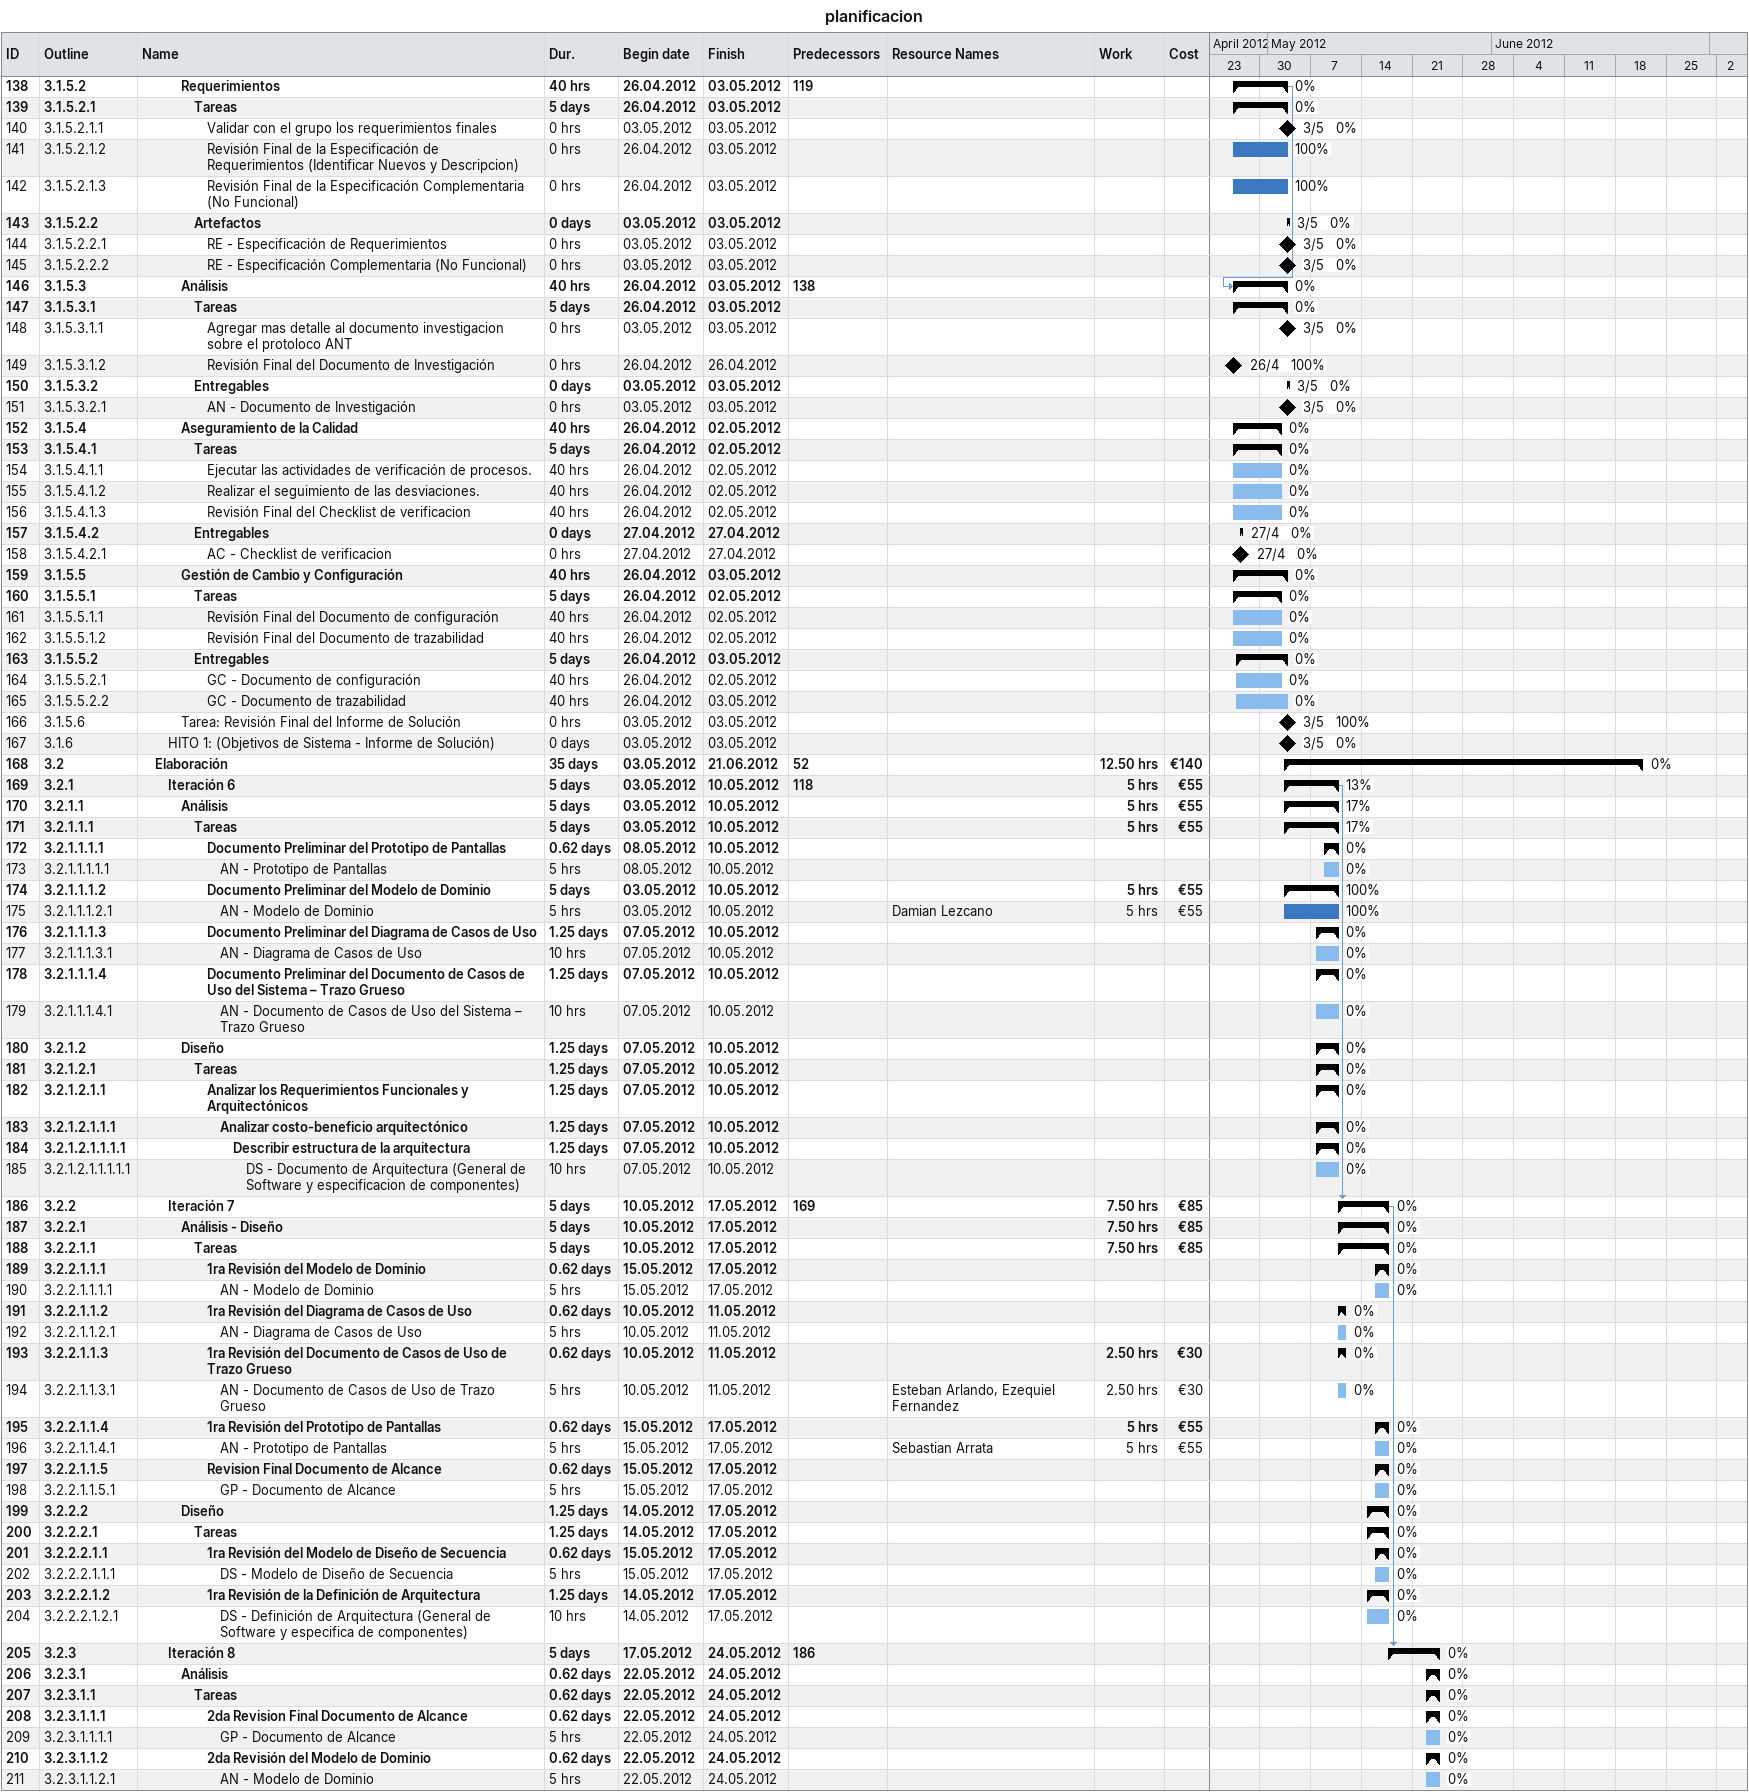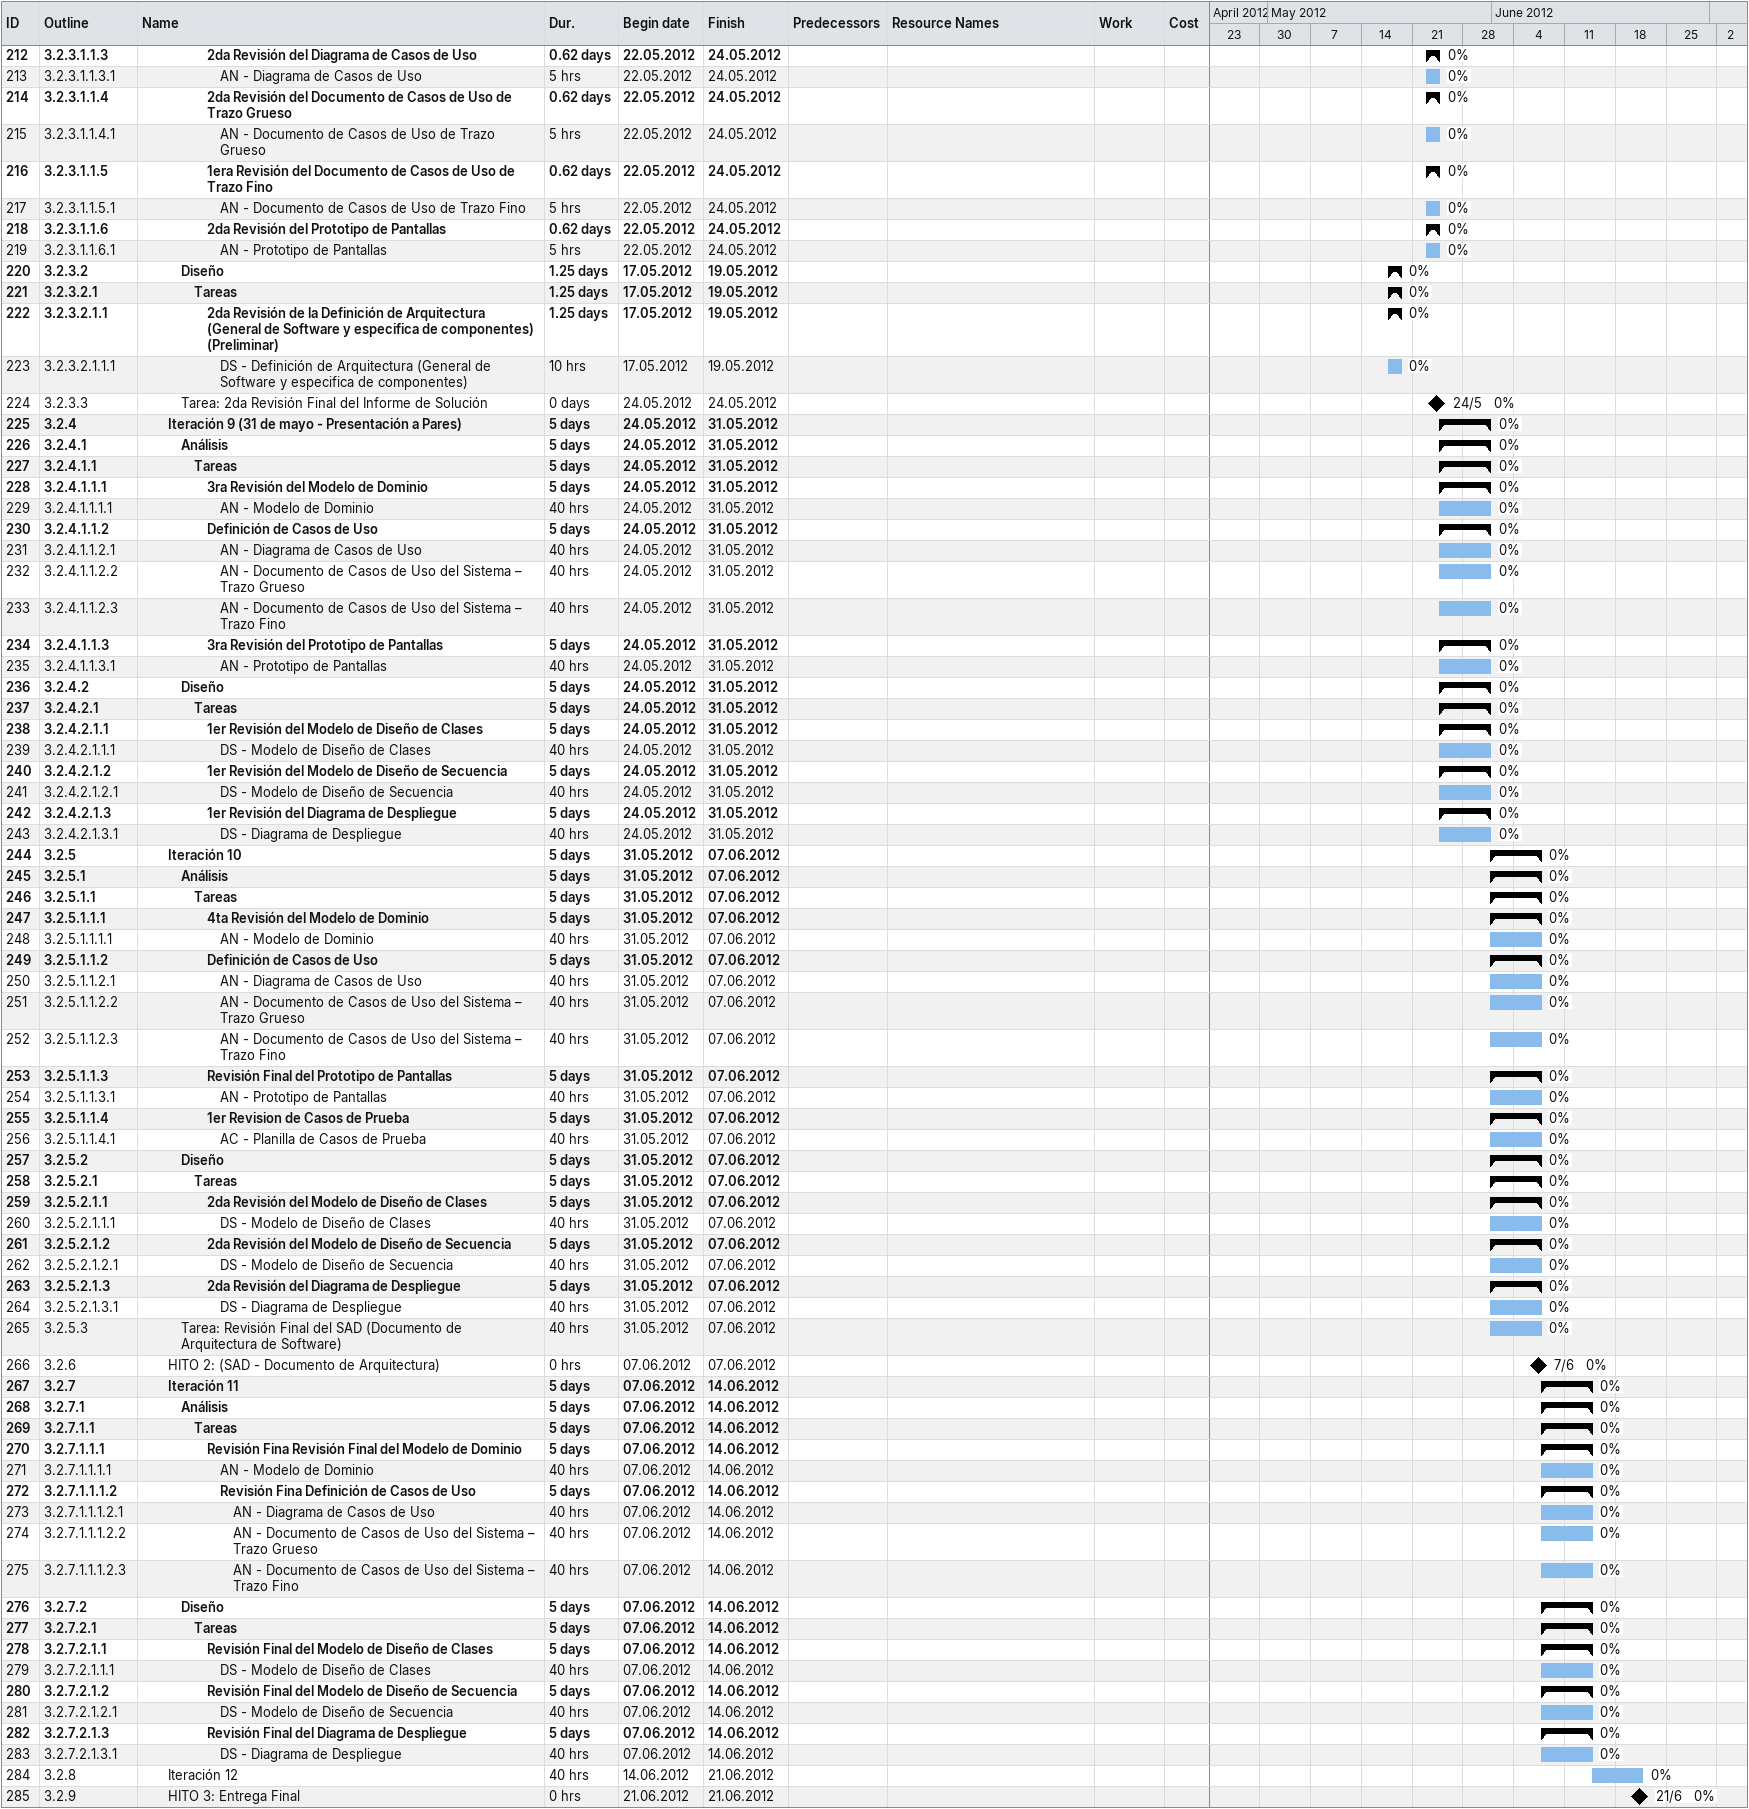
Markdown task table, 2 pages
planificacion

| ID | WBS | Task | Duration | Start | Finish | Predecessors | Resources | % complete | Work (h) | Cost (€) |
|---|---|---|---|---|---|---|---|---|---|---|
| 138 | 3.1.5.2 | **Requerimientos** | 40h | 2012-04-26 | 2012-05-03 | 119 |  | 0 |  |  |
| 139 | 3.1.5.2.1 | **Tareas** | 5d | 2012-04-26 | 2012-05-03 |  |  | 0 |  |  |
| 140 | 3.1.5.2.1.1 | Validar con el grupo los requerimientos finales | 0h | 2012-05-03 | 2012-05-03 |  |  | 0 |  |  |
| 141 | 3.1.5.2.1.2 | Revisión Final de la Especificación de Requerimientos (Identificar Nuevos y Descripcion) | 0h | 2012-04-26 | 2012-05-03 |  |  | 100 |  |  |
| 142 | 3.1.5.2.1.3 | Revisión Final de la Especificación Complementaria (No Funcional) | 0h | 2012-04-26 | 2012-05-03 |  |  | 100 |  |  |
| 143 | 3.1.5.2.2 | **Artefactos** | 0d | 2012-05-03 | 2012-05-03 |  |  | 0 |  |  |
| 144 | 3.1.5.2.2.1 | RE - Especificación de Requerimientos | 0h | 2012-05-03 | 2012-05-03 |  |  | 0 |  |  |
| 145 | 3.1.5.2.2.2 | RE - Especificación Complementaria (No Funcional) | 0h | 2012-05-03 | 2012-05-03 |  |  | 0 |  |  |
| 146 | 3.1.5.3 | **Análisis** | 40h | 2012-04-26 | 2012-05-03 | 138 |  | 0 |  |  |
| 147 | 3.1.5.3.1 | **Tareas** | 5d | 2012-04-26 | 2012-05-03 |  |  | 0 |  |  |
| 148 | 3.1.5.3.1.1 | Agregar mas detalle al documento investigacion sobre el protoloco ANT | 0h | 2012-05-03 | 2012-05-03 |  |  | 0 |  |  |
| 149 | 3.1.5.3.1.2 | Revisión Final del Documento de Investigación | 0h | 2012-04-26 | 2012-04-26 |  |  | 100 |  |  |
| 150 | 3.1.5.3.2 | **Entregables** | 0d | 2012-05-03 | 2012-05-03 |  |  | 0 |  |  |
| 151 | 3.1.5.3.2.1 | AN - Documento de Investigación | 0h | 2012-05-03 | 2012-05-03 |  |  | 0 |  |  |
| 152 | 3.1.5.4 | **Aseguramiento de la Calidad** | 40h | 2012-04-26 | 2012-05-02 |  |  | 0 |  |  |
| 153 | 3.1.5.4.1 | **Tareas** | 5d | 2012-04-26 | 2012-05-02 |  |  | 0 |  |  |
| 154 | 3.1.5.4.1.1 | Ejecutar las actividades de verificación de procesos. | 40h | 2012-04-26 | 2012-05-02 |  |  | 0 |  |  |
| 155 | 3.1.5.4.1.2 | Realizar el seguimiento de las desviaciones. | 40h | 2012-04-26 | 2012-05-02 |  |  | 0 |  |  |
| 156 | 3.1.5.4.1.3 | Revisión Final del Checklist de verificacion | 40h | 2012-04-26 | 2012-05-02 |  |  | 0 |  |  |
| 157 | 3.1.5.4.2 | **Entregables** | 0d | 2012-04-27 | 2012-04-27 |  |  | 0 |  |  |
| 158 | 3.1.5.4.2.1 | AC - Checklist de verificacion | 0h | 2012-04-27 | 2012-04-27 |  |  | 0 |  |  |
| 159 | 3.1.5.5 | **Gestión de Cambio y Configuración** | 40h | 2012-04-26 | 2012-05-03 |  |  | 0 |  |  |
| 160 | 3.1.5.5.1 | **Tareas** | 5d | 2012-04-26 | 2012-05-02 |  |  | 0 |  |  |
| 161 | 3.1.5.5.1.1 | Revisión Final del Documento de configuración | 40h | 2012-04-26 | 2012-05-02 |  |  | 0 |  |  |
| 162 | 3.1.5.5.1.2 | Revisión Final del Documento de trazabilidad | 40h | 2012-04-26 | 2012-05-02 |  |  | 0 |  |  |
| 163 | 3.1.5.5.2 | **Entregables** | 5d | 2012-04-26 | 2012-05-03 |  |  | 0 |  |  |
| 164 | 3.1.5.5.2.1 | GC - Documento de configuración | 40h | 2012-04-26 | 2012-05-02 |  |  | 0 |  |  |
| 165 | 3.1.5.5.2.2 | GC - Documento de trazabilidad | 40h | 2012-04-26 | 2012-05-03 |  |  | 0 |  |  |
| 166 | 3.1.5.6 | Tarea: Revisión Final del Informe de Solución | 0h | 2012-05-03 | 2012-05-03 |  |  | 100 |  |  |
| 167 | 3.1.6 | HITO 1: (Objetivos de Sistema - Informe de Solución) | 0d | 2012-05-03 | 2012-05-03 |  |  | 0 |  |  |
| 168 | 3.2 | **Elaboración** | 35d | 2012-05-03 | 2012-06-21 | 52 |  | 0 | 12.50 | 140 |
| 169 | 3.2.1 | **Iteración 6** | 5d | 2012-05-03 | 2012-05-10 | 118 |  | 13 | 5 | 55 |
| 170 | 3.2.1.1 | **Análisis** | 5d | 2012-05-03 | 2012-05-10 |  |  | 17 | 5 | 55 |
| 171 | 3.2.1.1.1 | **Tareas** | 5d | 2012-05-03 | 2012-05-10 |  |  | 17 | 5 | 55 |
| 172 | 3.2.1.1.1.1 | **Documento Preliminar del Prototipo de Pantallas** | 0.62d | 2012-05-08 | 2012-05-10 |  |  | 0 |  |  |
| 173 | 3.2.1.1.1.1.1 | AN - Prototipo de Pantallas | 5h | 2012-05-08 | 2012-05-10 |  |  | 0 |  |  |
| 174 | 3.2.1.1.1.2 | **Documento Preliminar del Modelo de Dominio** | 5d | 2012-05-03 | 2012-05-10 |  |  | 100 | 5 | 55 |
| 175 | 3.2.1.1.1.2.1 | AN - Modelo de Dominio | 5h | 2012-05-03 | 2012-05-10 |  | Damian Lezcano | 100 | 5 | 55 |
| 176 | 3.2.1.1.1.3 | **Documento Preliminar del Diagrama de Casos de Uso** | 1.25d | 2012-05-07 | 2012-05-10 |  |  | 0 |  |  |
| 177 | 3.2.1.1.1.3.1 | AN - Diagrama de Casos de Uso | 10h | 2012-05-07 | 2012-05-10 |  |  | 0 |  |  |
| 178 | 3.2.1.1.1.4 | **Documento Preliminar del Documento de Casos de Uso del Sistema – Trazo Grueso** | 1.25d | 2012-05-07 | 2012-05-10 |  |  | 0 |  |  |
| 179 | 3.2.1.1.1.4.1 | AN - Documento de Casos de Uso del Sistema – Trazo Grueso | 10h | 2012-05-07 | 2012-05-10 |  |  | 0 |  |  |
| 180 | 3.2.1.2 | **Diseño** | 1.25d | 2012-05-07 | 2012-05-10 |  |  | 0 |  |  |
| 181 | 3.2.1.2.1 | **Tareas** | 1.25d | 2012-05-07 | 2012-05-10 |  |  | 0 |  |  |
| 182 | 3.2.1.2.1.1 | **Analizar los Requerimientos Funcionales y Arquitectónicos** | 1.25d | 2012-05-07 | 2012-05-10 |  |  | 0 |  |  |
| 183 | 3.2.1.2.1.1.1 | **Analizar costo-beneficio arquitectónico** | 1.25d | 2012-05-07 | 2012-05-10 |  |  | 0 |  |  |
| 184 | 3.2.1.2.1.1.1.1 | **Describir estructura de la arquitectura** | 1.25d | 2012-05-07 | 2012-05-10 |  |  | 0 |  |  |
| 185 | 3.2.1.2.1.1.1.1.1 | DS - Documento de Arquitectura (General de Software y especificacion de componentes) | 10h | 2012-05-07 | 2012-05-10 |  |  | 0 |  |  |
| 186 | 3.2.2 | **Iteración 7** | 5d | 2012-05-10 | 2012-05-17 | 169 |  | 0 | 7.50 | 85 |
| 187 | 3.2.2.1 | **Análisis - Diseño** | 5d | 2012-05-10 | 2012-05-17 |  |  | 0 | 7.50 | 85 |
| 188 | 3.2.2.1.1 | **Tareas** | 5d | 2012-05-10 | 2012-05-17 |  |  | 0 | 7.50 | 85 |
| 189 | 3.2.2.1.1.1 | **1ra Revisión del Modelo de Dominio** | 0.62d | 2012-05-15 | 2012-05-17 |  |  | 0 |  |  |
| 190 | 3.2.2.1.1.1.1 | AN - Modelo de Dominio | 5h | 2012-05-15 | 2012-05-17 |  |  | 0 |  |  |
| 191 | 3.2.2.1.1.2 | **1ra Revisión del Diagrama de Casos de Uso** | 0.62d | 2012-05-10 | 2012-05-11 |  |  | 0 |  |  |
| 192 | 3.2.2.1.1.2.1 | AN - Diagrama de Casos de Uso | 5h | 2012-05-10 | 2012-05-11 |  |  | 0 |  |  |
| 193 | 3.2.2.1.1.3 | **1ra Revisión del Documento de Casos de Uso de Trazo Grueso** | 0.62d | 2012-05-10 | 2012-05-11 |  |  | 0 | 2.50 | 30 |
| 194 | 3.2.2.1.1.3.1 | AN - Documento de Casos de Uso de Trazo Grueso | 5h | 2012-05-10 | 2012-05-11 |  | Esteban Arlando, Ezequiel Fernandez | 0 | 2.50 | 30 |
| 195 | 3.2.2.1.1.4 | **1ra Revisión del Prototipo de Pantallas** | 0.62d | 2012-05-15 | 2012-05-17 |  |  | 0 | 5 | 55 |
| 196 | 3.2.2.1.1.4.1 | AN - Prototipo de Pantallas | 5h | 2012-05-15 | 2012-05-17 |  | Sebastian Arrata | 0 | 5 | 55 |
| 197 | 3.2.2.1.1.5 | **Revision Final Documento de Alcance** | 0.62d | 2012-05-15 | 2012-05-17 |  |  | 0 |  |  |
| 198 | 3.2.2.1.1.5.1 | GP - Documento de Alcance | 5h | 2012-05-15 | 2012-05-17 |  |  | 0 |  |  |
| 199 | 3.2.2.2 | **Diseño** | 1.25d | 2012-05-14 | 2012-05-17 |  |  | 0 |  |  |
| 200 | 3.2.2.2.1 | **Tareas** | 1.25d | 2012-05-14 | 2012-05-17 |  |  | 0 |  |  |
| 201 | 3.2.2.2.1.1 | **1ra Revisión del Modelo de Diseño de Secuencia** | 0.62d | 2012-05-15 | 2012-05-17 |  |  | 0 |  |  |
| 202 | 3.2.2.2.1.1.1 | DS - Modelo de Diseño de Secuencia | 5h | 2012-05-15 | 2012-05-17 |  |  | 0 |  |  |
| 203 | 3.2.2.2.1.2 | **1ra Revisión de la Definición de Arquitectura** | 1.25d | 2012-05-14 | 2012-05-17 |  |  | 0 |  |  |
| 204 | 3.2.2.2.1.2.1 | DS - Definición de Arquitectura (General de Software y especifica de componentes) | 10h | 2012-05-14 | 2012-05-17 |  |  | 0 |  |  |
| 205 | 3.2.3 | **Iteración 8** | 5d | 2012-05-17 | 2012-05-24 | 186 |  | 0 |  |  |
| 206 | 3.2.3.1 | **Análisis** | 0.62d | 2012-05-22 | 2012-05-24 |  |  | 0 |  |  |
| 207 | 3.2.3.1.1 | **Tareas** | 0.62d | 2012-05-22 | 2012-05-24 |  |  | 0 |  |  |
| 208 | 3.2.3.1.1.1 | **2da Revision Final Documento de Alcance** | 0.62d | 2012-05-22 | 2012-05-24 |  |  | 0 |  |  |
| 209 | 3.2.3.1.1.1.1 | GP - Documento de Alcance | 5h | 2012-05-22 | 2012-05-24 |  |  | 0 |  |  |
| 210 | 3.2.3.1.1.2 | **2da Revisión del Modelo de Dominio** | 0.62d | 2012-05-22 | 2012-05-24 |  |  | 0 |  |  |
| 211 | 3.2.3.1.1.2.1 | AN - Modelo de Dominio | 5h | 2012-05-22 | 2012-05-24 |  |  | 0 |  |  |
| 212 | 3.2.3.1.1.3 | **2da Revisión del Diagrama de Casos de Uso** | 0.62d | 2012-05-22 | 2012-05-24 |  |  | 0 |  |  |
| 213 | 3.2.3.1.1.3.1 | AN - Diagrama de Casos de Uso | 5h | 2012-05-22 | 2012-05-24 |  |  | 0 |  |  |
| 214 | 3.2.3.1.1.4 | **2da Revisión del Documento de Casos de Uso de Trazo Grueso** | 0.62d | 2012-05-22 | 2012-05-24 |  |  | 0 |  |  |
| 215 | 3.2.3.1.1.4.1 | AN - Documento de Casos de Uso de Trazo Grueso | 5h | 2012-05-22 | 2012-05-24 |  |  | 0 |  |  |
| 216 | 3.2.3.1.1.5 | **1era Revisión del Documento de Casos de Uso de Trazo Fino** | 0.62d | 2012-05-22 | 2012-05-24 |  |  | 0 |  |  |
| 217 | 3.2.3.1.1.5.1 | AN - Documento de Casos de Uso de Trazo Fino | 5h | 2012-05-22 | 2012-05-24 |  |  | 0 |  |  |
| 218 | 3.2.3.1.1.6 | **2da Revisión del Prototipo de Pantallas** | 0.62d | 2012-05-22 | 2012-05-24 |  |  | 0 |  |  |
| 219 | 3.2.3.1.1.6.1 | AN - Prototipo de Pantallas | 5h | 2012-05-22 | 2012-05-24 |  |  | 0 |  |  |
| 220 | 3.2.3.2 | **Diseño** | 1.25d | 2012-05-17 | 2012-05-19 |  |  | 0 |  |  |
| 221 | 3.2.3.2.1 | **Tareas** | 1.25d | 2012-05-17 | 2012-05-19 |  |  | 0 |  |  |
| 222 | 3.2.3.2.1.1 | **2da Revisión de la Definición de Arquitectura (General de Software y especifica de componentes) (Preliminar)** | 1.25d | 2012-05-17 | 2012-05-19 |  |  | 0 |  |  |
| 223 | 3.2.3.2.1.1.1 | DS - Definición de Arquitectura (General de Software y especifica de componentes) | 10h | 2012-05-17 | 2012-05-19 |  |  | 0 |  |  |
| 224 | 3.2.3.3 | Tarea: 2da Revisión Final del Informe de Solución | 0d | 2012-05-24 | 2012-05-24 |  |  | 0 |  |  |
| 225 | 3.2.4 | **Iteración 9 (31 de mayo - Presentación a Pares)** | 5d | 2012-05-24 | 2012-05-31 |  |  | 0 |  |  |
| 226 | 3.2.4.1 | **Análisis** | 5d | 2012-05-24 | 2012-05-31 |  |  | 0 |  |  |
| 227 | 3.2.4.1.1 | **Tareas** | 5d | 2012-05-24 | 2012-05-31 |  |  | 0 |  |  |
| 228 | 3.2.4.1.1.1 | **3ra Revisión del Modelo de Dominio** | 5d | 2012-05-24 | 2012-05-31 |  |  | 0 |  |  |
| 229 | 3.2.4.1.1.1.1 | AN - Modelo de Dominio | 40h | 2012-05-24 | 2012-05-31 |  |  | 0 |  |  |
| 230 | 3.2.4.1.1.2 | **Definición de Casos de Uso** | 5d | 2012-05-24 | 2012-05-31 |  |  | 0 |  |  |
| 231 | 3.2.4.1.1.2.1 | AN - Diagrama de Casos de Uso | 40h | 2012-05-24 | 2012-05-31 |  |  | 0 |  |  |
| 232 | 3.2.4.1.1.2.2 | AN - Documento de Casos de Uso del Sistema – Trazo Grueso | 40h | 2012-05-24 | 2012-05-31 |  |  | 0 |  |  |
| 233 | 3.2.4.1.1.2.3 | AN - Documento de Casos de Uso del Sistema – Trazo Fino | 40h | 2012-05-24 | 2012-05-31 |  |  | 0 |  |  |
| 234 | 3.2.4.1.1.3 | **3ra Revisión del Prototipo de Pantallas** | 5d | 2012-05-24 | 2012-05-31 |  |  | 0 |  |  |
| 235 | 3.2.4.1.1.3.1 | AN - Prototipo de Pantallas | 40h | 2012-05-24 | 2012-05-31 |  |  | 0 |  |  |
| 236 | 3.2.4.2 | **Diseño** | 5d | 2012-05-24 | 2012-05-31 |  |  | 0 |  |  |
| 237 | 3.2.4.2.1 | **Tareas** | 5d | 2012-05-24 | 2012-05-31 |  |  | 0 |  |  |
| 238 | 3.2.4.2.1.1 | **1er Revisión del Modelo de Diseño de Clases** | 5d | 2012-05-24 | 2012-05-31 |  |  | 0 |  |  |
| 239 | 3.2.4.2.1.1.1 | DS - Modelo de Diseño de Clases | 40h | 2012-05-24 | 2012-05-31 |  |  | 0 |  |  |
| 240 | 3.2.4.2.1.2 | **1er Revisión del Modelo de Diseño de Secuencia** | 5d | 2012-05-24 | 2012-05-31 |  |  | 0 |  |  |
| 241 | 3.2.4.2.1.2.1 | DS - Modelo de Diseño de Secuencia | 40h | 2012-05-24 | 2012-05-31 |  |  | 0 |  |  |
| 242 | 3.2.4.2.1.3 | **1er Revisión del Diagrama de Despliegue** | 5d | 2012-05-24 | 2012-05-31 |  |  | 0 |  |  |
| 243 | 3.2.4.2.1.3.1 | DS - Diagrama de Despliegue | 40h | 2012-05-24 | 2012-05-31 |  |  | 0 |  |  |
| 244 | 3.2.5 | **Iteración 10** | 5d | 2012-05-31 | 2012-06-07 |  |  | 0 |  |  |
| 245 | 3.2.5.1 | **Análisis** | 5d | 2012-05-31 | 2012-06-07 |  |  | 0 |  |  |
| 246 | 3.2.5.1.1 | **Tareas** | 5d | 2012-05-31 | 2012-06-07 |  |  | 0 |  |  |
| 247 | 3.2.5.1.1.1 | **4ta Revisión del Modelo de Dominio** | 5d | 2012-05-31 | 2012-06-07 |  |  | 0 |  |  |
| 248 | 3.2.5.1.1.1.1 | AN - Modelo de Dominio | 40h | 2012-05-31 | 2012-06-07 |  |  | 0 |  |  |
| 249 | 3.2.5.1.1.2 | **Definición de Casos de Uso** | 5d | 2012-05-31 | 2012-06-07 |  |  | 0 |  |  |
| 250 | 3.2.5.1.1.2.1 | AN - Diagrama de Casos de Uso | 40h | 2012-05-31 | 2012-06-07 |  |  | 0 |  |  |
| 251 | 3.2.5.1.1.2.2 | AN - Documento de Casos de Uso del Sistema – Trazo Grueso | 40h | 2012-05-31 | 2012-06-07 |  |  | 0 |  |  |
| 252 | 3.2.5.1.1.2.3 | AN - Documento de Casos de Uso del Sistema – Trazo Fino | 40h | 2012-05-31 | 2012-06-07 |  |  | 0 |  |  |
| 253 | 3.2.5.1.1.3 | **Revisión Final del Prototipo de Pantallas** | 5d | 2012-05-31 | 2012-06-07 |  |  | 0 |  |  |
| 254 | 3.2.5.1.1.3.1 | AN - Prototipo de Pantallas | 40h | 2012-05-31 | 2012-06-07 |  |  | 0 |  |  |
| 255 | 3.2.5.1.1.4 | **1er Revision de Casos de Prueba** | 5d | 2012-05-31 | 2012-06-07 |  |  | 0 |  |  |
| 256 | 3.2.5.1.1.4.1 | AC - Planilla de Casos de Prueba | 40h | 2012-05-31 | 2012-06-07 |  |  | 0 |  |  |
| 257 | 3.2.5.2 | **Diseño** | 5d | 2012-05-31 | 2012-06-07 |  |  | 0 |  |  |
| 258 | 3.2.5.2.1 | **Tareas** | 5d | 2012-05-31 | 2012-06-07 |  |  | 0 |  |  |
| 259 | 3.2.5.2.1.1 | **2da Revisión del Modelo de Diseño de Clases** | 5d | 2012-05-31 | 2012-06-07 |  |  | 0 |  |  |
| 260 | 3.2.5.2.1.1.1 | DS - Modelo de Diseño de Clases | 40h | 2012-05-31 | 2012-06-07 |  |  | 0 |  |  |
| 261 | 3.2.5.2.1.2 | **2da Revisión del Modelo de Diseño de Secuencia** | 5d | 2012-05-31 | 2012-06-07 |  |  | 0 |  |  |
| 262 | 3.2.5.2.1.2.1 | DS - Modelo de Diseño de Secuencia | 40h | 2012-05-31 | 2012-06-07 |  |  | 0 |  |  |
| 263 | 3.2.5.2.1.3 | **2da Revisión del Diagrama de Despliegue** | 5d | 2012-05-31 | 2012-06-07 |  |  | 0 |  |  |
| 264 | 3.2.5.2.1.3.1 | DS - Diagrama de Despliegue | 40h | 2012-05-31 | 2012-06-07 |  |  | 0 |  |  |
| 265 | 3.2.5.3 | Tarea: Revisión Final del SAD (Documento de Arquitectura de Software) | 40h | 2012-05-31 | 2012-06-07 |  |  | 0 |  |  |
| 266 | 3.2.6 | HITO 2: (SAD - Documento de Arquitectura) | 0h | 2012-06-07 | 2012-06-07 |  |  | 0 |  |  |
| 267 | 3.2.7 | **Iteración 11** | 5d | 2012-06-07 | 2012-06-14 |  |  | 0 |  |  |
| 268 | 3.2.7.1 | **Análisis** | 5d | 2012-06-07 | 2012-06-14 |  |  | 0 |  |  |
| 269 | 3.2.7.1.1 | **Tareas** | 5d | 2012-06-07 | 2012-06-14 |  |  | 0 |  |  |
| 270 | 3.2.7.1.1.1 | **Revisión Fina Revisión Final del Modelo de Dominio** | 5d | 2012-06-07 | 2012-06-14 |  |  | 0 |  |  |
| 271 | 3.2.7.1.1.1.1 | AN - Modelo de Dominio | 40h | 2012-06-07 | 2012-06-14 |  |  | 0 |  |  |
| 272 | 3.2.7.1.1.1.2 | **Revisión Fina Definición de Casos de Uso** | 5d | 2012-06-07 | 2012-06-14 |  |  | 0 |  |  |
| 273 | 3.2.7.1.1.1.2.1 | AN - Diagrama de Casos de Uso | 40h | 2012-06-07 | 2012-06-14 |  |  | 0 |  |  |
| 274 | 3.2.7.1.1.1.2.2 | AN - Documento de Casos de Uso del Sistema – Trazo Grueso | 40h | 2012-06-07 | 2012-06-14 |  |  | 0 |  |  |
| 275 | 3.2.7.1.1.1.2.3 | AN - Documento de Casos de Uso del Sistema – Trazo Fino | 40h | 2012-06-07 | 2012-06-14 |  |  | 0 |  |  |
| 276 | 3.2.7.2 | **Diseño** | 5d | 2012-06-07 | 2012-06-14 |  |  | 0 |  |  |
| 277 | 3.2.7.2.1 | **Tareas** | 5d | 2012-06-07 | 2012-06-14 |  |  | 0 |  |  |
| 278 | 3.2.7.2.1.1 | **Revisión Final del Modelo de Diseño de Clases** | 5d | 2012-06-07 | 2012-06-14 |  |  | 0 |  |  |
| 279 | 3.2.7.2.1.1.1 | DS - Modelo de Diseño de Clases | 40h | 2012-06-07 | 2012-06-14 |  |  | 0 |  |  |
| 280 | 3.2.7.2.1.2 | **Revisión Final del Modelo de Diseño de Secuencia** | 5d | 2012-06-07 | 2012-06-14 |  |  | 0 |  |  |
| 281 | 3.2.7.2.1.2.1 | DS - Modelo de Diseño de Secuencia | 40h | 2012-06-07 | 2012-06-14 |  |  | 0 |  |  |
| 282 | 3.2.7.2.1.3 | **Revisión Final del Diagrama de Despliegue** | 5d | 2012-06-07 | 2012-06-14 |  |  | 0 |  |  |
| 283 | 3.2.7.2.1.3.1 | DS - Diagrama de Despliegue | 40h | 2012-06-07 | 2012-06-14 |  |  | 0 |  |  |
| 284 | 3.2.8 | Iteración 12 | 40h | 2012-06-14 | 2012-06-21 |  |  | 0 |  |  |
| 285 | 3.2.9 | HITO 3: Entrega Final | 0h | 2012-06-21 | 2012-06-21 |  |  | 0 |  |  |
